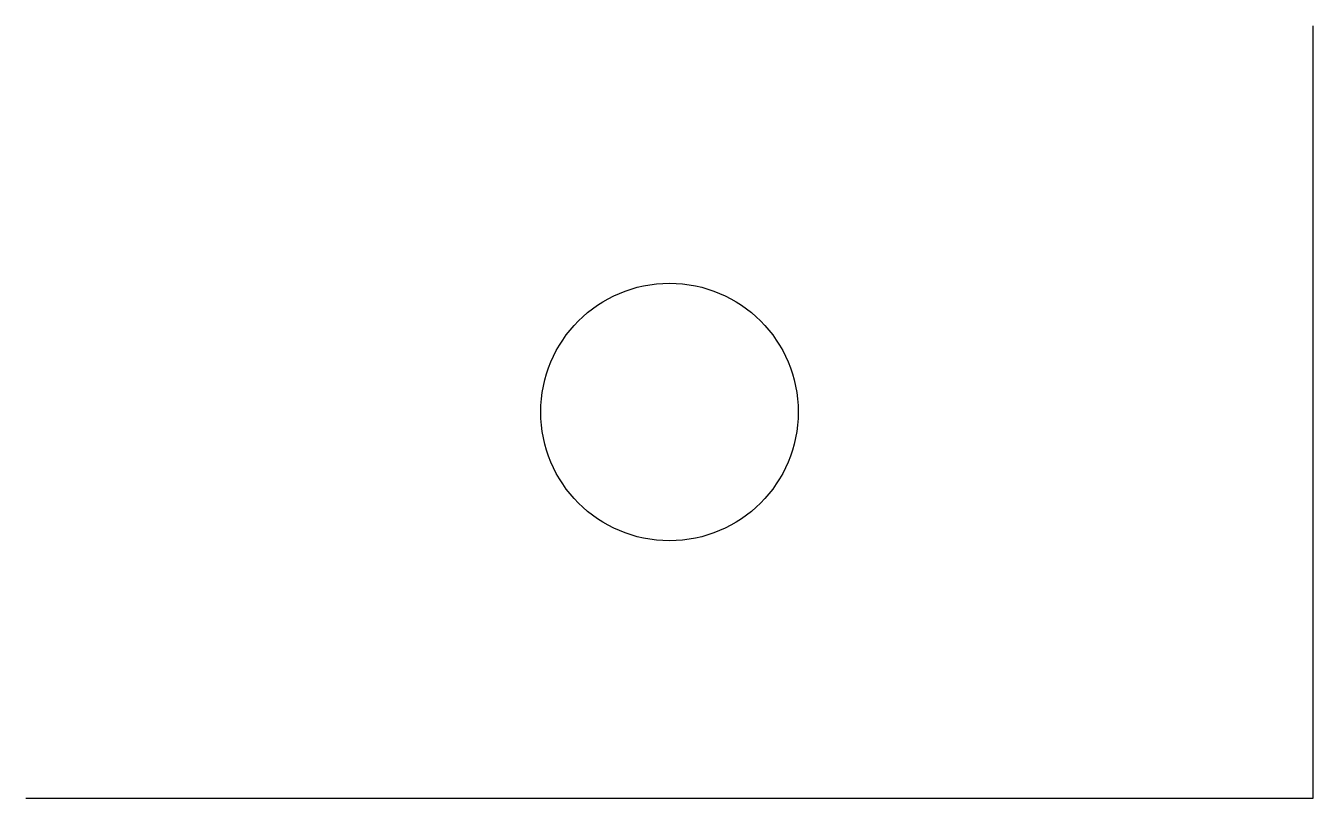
# Model space of a CAD drawing. Extents: x 0 to 50, y 0 to 30.
import ezdxf

# ---------------------------------------------------------------- set-up
doc = ezdxf.new("R2010")
doc.units = 0
doc.layers.add('OUTLINE', color=3, linetype='CONTINUOUS')

msp = doc.modelspace()

# ---------------------------------------------------------------- linework, layer by layer
at = {"layer": 'OUTLINE'}
for p, q in [((50, 0), (50, 30)), ((0, 0), (50, 0))]:
    msp.add_line(p, q, dxfattribs=at)
msp.add_circle((25, 15), 5, dxfattribs=at)

doc.saveas('drawing.dxf')
